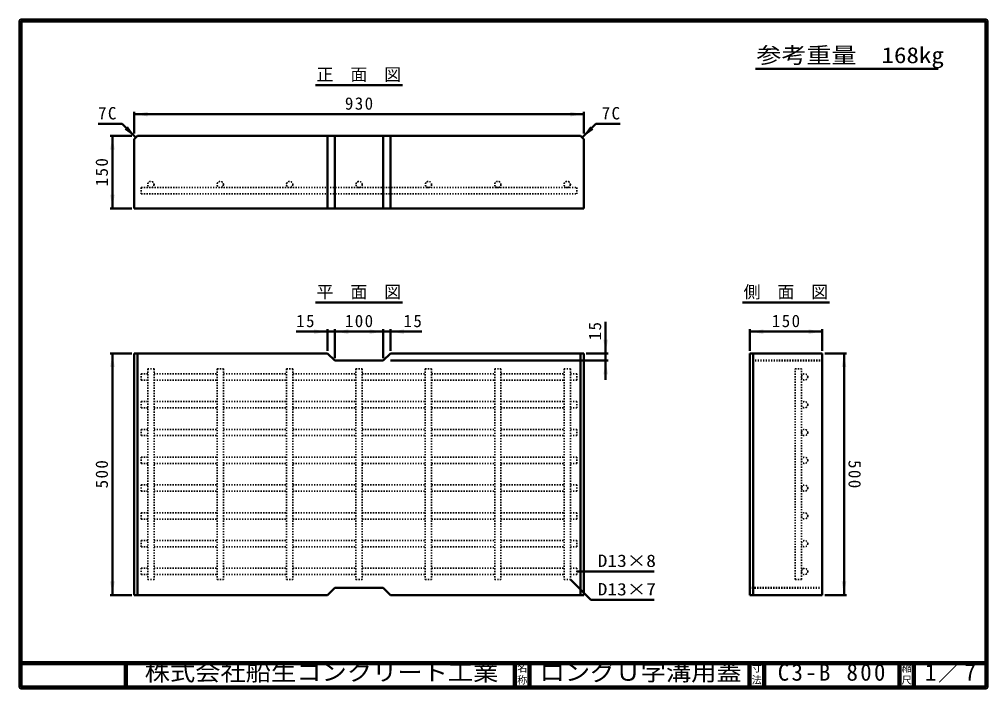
# Model space of a CAD drawing. Units: millimetres, scale not verified. Extents: x 100 to 4105, y 100 to 2870.
import ezdxf
from ezdxf.enums import TextEntityAlignment as Align

# ---------------------------------------------------------------- set-up
doc = ezdxf.new("R2010")
doc.units = ezdxf.units.MM
doc.header["$LTSCALE"] = 5
doc.linetypes.add('USER1', pattern=[2.2, 1, -1.2])
doc.layers.add('V-nasSTD', color=7, linetype='USER1', lineweight=35)
doc.styles.add('ＭＳ ゴシック', font='')
doc.styles.get('ＭＳ ゴシック').set_extended_font_data('MS Gothic')

msp = doc.modelspace()

# ---------------------------------------------------------------- hatches: boundary and pattern name
at = {"layer": 'V-nasSTD'}
for points in [[(631.266, 2486.892), (575.016, 2477.517), (631.266, 2468.142)], [(2378.766, 2468.142), (2435.016, 2477.517), (2378.766, 2486.892)], [(548.871, 2426.921), (582.016, 2380.517), (535.613, 2413.663)], [(2461.162, 2426.921), (2428.016, 2380.517), (2474.42, 2413.663)], [(494.391, 2331.267), (485.016, 2387.517), (475.641, 2331.267)], [(475.641, 2143.767), (485.016, 2087.517), (494.391, 2143.767)], [(1318.766, 1586.892), (1375.016, 1577.517), (1318.766, 1568.142)], [(1461.266, 1586.892), (1405.016, 1577.517), (1461.266, 1568.142)], [(1548.766, 1568.142), (1605.016, 1577.517), (1548.766, 1586.892)], [(1691.266, 1586.892), (1635.016, 1577.517), (1691.266, 1568.142)], [(3177.266, 1586.892), (3121.016, 1577.517), (3177.266, 1568.142)], [(3364.766, 1568.142), (3421.016, 1577.517), (3364.766, 1586.892)], [(2515.641, 1543.767), (2525.016, 1487.517), (2534.391, 1543.767)], [(494.391, 1431.267), (485.016, 1487.517), (475.641, 1431.267)], [(3501.641, 1431.267), (3511.016, 1487.517), (3520.391, 1431.267)], [(2515.641, 1401.267), (2525.016, 1457.517), (2534.391, 1401.267)], [(475.641, 543.767), (485.016, 487.517), (494.391, 543.767)], [(3520.391, 543.767), (3511.016, 487.517), (3501.641, 543.767)]]:
    msp.add_hatch(color=256, dxfattribs=at).paths.add_polyline_path(points)

# ---------------------------------------------------------------- linework, layer by layer
at = {"layer": 'V-nasSTD', "linetype": 'Continuous', "lineweight": 100}
for p, q in [((105, 2865), (105, 105)), ((4100, 2865), (105, 2865)), ((4100, 105), (4100, 2865)), ((105, 205), (4100, 205)), ((540, 205), (540, 105)), ((2150, 205), (2150, 105)), ((2210, 205), (2210, 105)), ((3120, 205), (3120, 105)), ((3180, 205), (3180, 105)), ((3740, 205), (3740, 105)), ((3800, 205), (3800, 105)), ((105, 105), (4100, 105))]:
    msp.add_line(p, q, dxfattribs=at)
at = {"layer": 'V-nasSTD', "linetype": 'Continuous', "lineweight": 50}
for p, q in [((3144.5, 2664.753), (3900, 2664.753)), ((1325.516, 2597.517), (1684.516, 2597.517)), ((575.016, 2487.517), (575.016, 2397.517)), ((2435.016, 2487.517), (2435.016, 2397.517)), ((2435.016, 2477.517), (575.016, 2477.517)), ((525.448, 2437.086), (425.448, 2437.086)), ((582.016, 2380.517), (525.448, 2437.086)), ((2428.016, 2380.517), (2484.585, 2437.086)), ((2484.585, 2437.086), (2584.585, 2437.086)), ((565.016, 2387.517), (475.016, 2387.517)), ((485.016, 2387.517), (485.016, 2087.517)), ((589.016, 2387.517), (575.016, 2373.517)), ((575.016, 2373.517), (575.016, 2087.517)), ((2421.016, 2387.517), (589.016, 2387.517)), ((1375.016, 2087.517), (1375.016, 2387.517)), ((1405.016, 2087.517), (1405.016, 2387.517)), ((1605.016, 2087.517), (1605.016, 2387.517)), ((1635.016, 2087.517), (1635.016, 2387.517)), ((2421.016, 2387.517), (2435.016, 2373.517)), ((2435.016, 2087.517), (2435.016, 2373.517)), ((565.016, 2087.517), (475.016, 2087.517)), ((575.016, 2087.517), (2435.016, 2087.517)), ((1325.516, 1697.517), (1684.516, 1697.517)), ((3091.516, 1697.517), (3450.516, 1697.517)), ((2525.016, 1617.517), (2525.016, 1487.517)), ((1245.016, 1577.517), (1375.016, 1577.517)), ((1375.016, 1587.517), (1375.016, 1497.517)), ((1405.016, 1577.517), (1375.016, 1577.517)), ((1405.016, 1587.517), (1405.016, 1467.517)), ((1605.016, 1577.517), (1405.016, 1577.517)), ((1605.016, 1587.517), (1605.016, 1467.517)), ((1635.016, 1577.517), (1605.016, 1577.517)), ((1635.016, 1587.517), (1635.016, 1497.517)), ((1765.016, 1577.517), (1635.016, 1577.517)), ((3121.016, 1497.517), (3121.016, 1587.517)), ((3421.016, 1577.517), (3121.016, 1577.517)), ((3421.016, 1587.517), (3421.016, 1497.517)), ((565.016, 1487.517), (475.016, 1487.517)), ((485.016, 1487.517), (485.016, 487.517)), ((575.016, 1487.517), (575.016, 487.517)), ((575.016, 1487.517), (1375.016, 1487.517)), ((589.016, 487.517), (589.016, 1487.517)), ((1375.016, 1487.517), (1405.016, 1457.517)), ((1605.016, 1457.517), (1635.016, 1487.517)), ((1635.016, 1487.517), (2435.016, 1487.517)), ((2421.016, 1487.517), (2421.016, 487.517)), ((2435.016, 487.517), (2435.016, 1487.517)), ((2535.016, 1487.517), (2445.016, 1487.517)), ((2525.016, 1487.517), (2525.016, 1457.517)), ((3421.016, 1487.517), (3121.016, 1487.517)), ((3121.016, 1487.517), (3121.016, 487.517)), ((3135.016, 1487.517), (3135.016, 487.517)), ((3421.016, 487.517), (3421.016, 1487.517)), ((3431.016, 1487.517), (3521.016, 1487.517)), ((3511.016, 1487.517), (3511.016, 487.517)), ((1405.016, 1457.517), (1605.016, 1457.517)), ((2535.016, 1457.517), (1635.016, 1457.517)), ((2525.016, 1457.517), (2525.016, 1377.517)), ((2726.016, 585.017), (2406.016, 585.017)), ((2379.016, 552.017), (2463.869, 467.165)), ((565.016, 487.517), (475.016, 487.517)), ((575.016, 487.517), (1375.016, 487.517)), ((1375.016, 487.517), (1405.016, 517.517)), ((1405.016, 517.517), (1605.016, 517.517)), ((1605.016, 517.517), (1635.016, 487.517)), ((1635.016, 487.517), (2435.016, 487.517)), ((3121.016, 487.517), (3421.016, 487.517)), ((3431.016, 487.517), (3521.016, 487.517)), ((2463.869, 467.165), (2726.016, 467.165))]:
    msp.add_line(p, q, dxfattribs=at)
at = {"layer": 'V-nasSTD'}
for p, q in [((604.016, 2173.517), (2406.016, 2173.517)), ((604.016, 2173.517), (604.016, 2147.517)), ((2406.016, 2173.517), (2406.016, 2147.517)), ((604.016, 2147.517), (2406.016, 2147.517)), ((604.016, 1377.017), (604.016, 1403.017)), ((604.016, 1403.017), (631.016, 1403.017)), ((631.016, 1423.017), (631.016, 552.017)), ((631.016, 1423.017), (657.016, 1423.017)), ((657.016, 1423.017), (657.016, 552.017)), ((657.016, 1403.017), (918.016, 1403.017)), ((918.016, 1423.017), (918.016, 552.017)), ((918.016, 1423.017), (944.016, 1423.017)), ((944.016, 1423.017), (944.016, 552.017)), ((944.016, 1403.017), (1205.016, 1403.017)), ((1205.016, 1423.017), (1205.016, 552.017)), ((1205.016, 1423.017), (1231.016, 1423.017)), ((1231.016, 1423.017), (1231.016, 552.017)), ((1231.016, 1403.017), (1492.016, 1403.017)), ((1492.016, 1423.017), (1492.016, 552.017)), ((1492.016, 1423.017), (1518.016, 1423.017)), ((1518.016, 1423.017), (1518.016, 552.017)), ((1518.016, 1403.017), (1779.016, 1403.017)), ((1779.016, 1423.017), (1779.016, 552.017)), ((1779.016, 1423.017), (1805.016, 1423.017)), ((1805.016, 1423.017), (1805.016, 552.017)), ((1805.016, 1403.017), (2066.016, 1403.017)), ((2066.016, 1423.017), (2066.016, 552.017)), ((2066.016, 1423.017), (2092.016, 1423.017)), ((2092.016, 1423.017), (2092.016, 552.017)), ((2092.016, 1403.017), (2353.016, 1403.017)), ((2353.016, 1423.017), (2353.016, 552.017)), ((2353.016, 1423.017), (2379.016, 1423.017)), ((2379.016, 1423.017), (2379.016, 552.017)), ((2379.016, 1403.017), (2406.016, 1403.017)), ((2406.016, 1377.017), (2406.016, 1403.017)), ((3309.016, 552.017), (3309.016, 1423.017)), ((3309.016, 1423.017), (3335.016, 1423.017)), ((3335.016, 552.017), (3335.016, 1423.017)), ((604.016, 1377.017), (631.016, 1377.017)), ((657.016, 1377.017), (918.016, 1377.017)), ((944.016, 1377.017), (1205.016, 1377.017)), ((1231.016, 1377.017), (1492.016, 1377.017)), ((1518.016, 1377.017), (1779.016, 1377.017)), ((1805.016, 1377.017), (2066.016, 1377.017)), ((2092.016, 1377.017), (2353.016, 1377.017)), ((2379.016, 1377.017), (2406.016, 1377.017)), ((604.016, 1262.017), (604.016, 1288.017)), ((604.016, 1288.017), (631.016, 1288.017)), ((657.016, 1288.017), (918.016, 1288.017)), ((944.016, 1288.017), (1205.016, 1288.017)), ((1231.016, 1288.017), (1492.016, 1288.017)), ((1518.016, 1288.017), (1779.016, 1288.017)), ((1805.016, 1288.017), (2066.016, 1288.017)), ((2092.016, 1288.017), (2353.016, 1288.017)), ((2379.016, 1288.017), (2406.016, 1288.017)), ((2406.016, 1262.017), (2406.016, 1288.017)), ((604.016, 1262.017), (631.016, 1262.017)), ((657.016, 1262.017), (918.016, 1262.017)), ((944.016, 1262.017), (1205.016, 1262.017)), ((1231.016, 1262.017), (1492.016, 1262.017)), ((1518.016, 1262.017), (1779.016, 1262.017)), ((1805.016, 1262.017), (2066.016, 1262.017)), ((2092.016, 1262.017), (2353.016, 1262.017)), ((2379.016, 1262.017), (2406.016, 1262.017)), ((604.016, 1147.017), (604.016, 1173.017)), ((604.016, 1173.017), (631.016, 1173.017)), ((657.016, 1173.017), (918.016, 1173.017)), ((944.016, 1173.017), (1205.016, 1173.017)), ((1231.016, 1173.017), (1492.016, 1173.017)), ((1518.016, 1173.017), (1779.016, 1173.017)), ((1805.016, 1173.017), (2066.016, 1173.017)), ((2092.016, 1173.017), (2353.016, 1173.017)), ((2379.016, 1173.017), (2406.016, 1173.017)), ((2406.016, 1147.017), (2406.016, 1173.017)), ((604.016, 1147.017), (631.016, 1147.017)), ((657.016, 1147.017), (918.016, 1147.017)), ((944.016, 1147.017), (1205.016, 1147.017)), ((1231.016, 1147.017), (1492.016, 1147.017)), ((1518.016, 1147.017), (1779.016, 1147.017)), ((1805.016, 1147.017), (2066.016, 1147.017)), ((2092.016, 1147.017), (2353.016, 1147.017)), ((2379.016, 1147.017), (2406.016, 1147.017)), ((604.016, 1032.017), (604.016, 1058.017)), ((604.016, 1058.017), (631.016, 1058.017)), ((657.016, 1058.017), (918.016, 1058.017)), ((944.016, 1058.017), (1205.016, 1058.017)), ((1231.016, 1058.017), (1492.016, 1058.017)), ((1518.016, 1058.017), (1779.016, 1058.017)), ((1805.016, 1058.017), (2066.016, 1058.017)), ((2092.016, 1058.017), (2353.016, 1058.017)), ((2379.016, 1058.017), (2406.016, 1058.017)), ((2406.016, 1032.017), (2406.016, 1058.017)), ((604.016, 1032.017), (631.016, 1032.017)), ((657.016, 1032.017), (918.016, 1032.017)), ((944.016, 1032.017), (1205.016, 1032.017)), ((1231.016, 1032.017), (1492.016, 1032.017)), ((1518.016, 1032.017), (1779.016, 1032.017)), ((1805.016, 1032.017), (2066.016, 1032.017)), ((2092.016, 1032.017), (2353.016, 1032.017)), ((2379.016, 1032.017), (2406.016, 1032.017)), ((604.016, 917.017), (604.016, 943.017)), ((604.016, 943.017), (631.016, 943.017)), ((657.016, 943.017), (918.016, 943.017)), ((944.016, 943.017), (1205.016, 943.017)), ((1231.016, 943.017), (1492.016, 943.017)), ((1518.016, 943.017), (1779.016, 943.017)), ((1805.016, 943.017), (2066.016, 943.017)), ((2092.016, 943.017), (2353.016, 943.017)), ((2379.016, 943.017), (2406.016, 943.017)), ((2406.016, 917.017), (2406.016, 943.017)), ((604.016, 917.017), (631.016, 917.017)), ((657.016, 917.017), (918.016, 917.017)), ((944.016, 917.017), (1205.016, 917.017)), ((1231.016, 917.017), (1492.016, 917.017)), ((1518.016, 917.017), (1779.016, 917.017)), ((1805.016, 917.017), (2066.016, 917.017)), ((2092.016, 917.017), (2353.016, 917.017)), ((2379.016, 917.017), (2406.016, 917.017)), ((604.016, 802.017), (604.016, 828.017)), ((604.016, 828.017), (631.016, 828.017)), ((604.016, 802.017), (631.016, 802.017)), ((657.016, 828.017), (918.016, 828.017)), ((657.016, 802.017), (918.016, 802.017)), ((944.016, 828.017), (1205.016, 828.017)), ((944.016, 802.017), (1205.016, 802.017)), ((1231.016, 828.017), (1492.016, 828.017)), ((1231.016, 802.017), (1492.016, 802.017)), ((1518.016, 828.017), (1779.016, 828.017)), ((1518.016, 802.017), (1779.016, 802.017)), ((1805.016, 828.017), (2066.016, 828.017)), ((1805.016, 802.017), (2066.016, 802.017)), ((2092.016, 828.017), (2353.016, 828.017)), ((2092.016, 802.017), (2353.016, 802.017)), ((2379.016, 828.017), (2406.016, 828.017)), ((2379.016, 802.017), (2406.016, 802.017)), ((2406.016, 802.017), (2406.016, 828.017)), ((604.016, 687.017), (604.016, 713.017)), ((604.016, 713.017), (631.016, 713.017)), ((604.016, 687.017), (631.016, 687.017)), ((657.016, 713.017), (918.016, 713.017)), ((657.016, 687.017), (918.016, 687.017)), ((944.016, 713.017), (1205.016, 713.017)), ((944.016, 687.017), (1205.016, 687.017)), ((1231.016, 713.017), (1492.016, 713.017)), ((1231.016, 687.017), (1492.016, 687.017)), ((1518.016, 713.017), (1779.016, 713.017)), ((1518.016, 687.017), (1779.016, 687.017)), ((1805.016, 713.017), (2066.016, 713.017)), ((1805.016, 687.017), (2066.016, 687.017)), ((2092.016, 713.017), (2353.016, 713.017)), ((2092.016, 687.017), (2353.016, 687.017)), ((2379.016, 713.017), (2406.016, 713.017)), ((2379.016, 687.017), (2406.016, 687.017)), ((2406.016, 687.017), (2406.016, 713.017)), ((604.016, 572.017), (604.016, 598.017)), ((604.016, 598.017), (631.016, 598.017)), ((604.016, 572.017), (631.016, 572.017)), ((657.016, 598.017), (918.016, 598.017)), ((657.016, 572.017), (918.016, 572.017)), ((944.016, 598.017), (1205.016, 598.017)), ((944.016, 572.017), (1205.016, 572.017)), ((1231.016, 598.017), (1492.016, 598.017)), ((1231.016, 572.017), (1492.016, 572.017)), ((1518.016, 598.017), (1779.016, 598.017)), ((1518.016, 572.017), (1779.016, 572.017)), ((1805.016, 598.017), (2066.016, 598.017)), ((1805.016, 572.017), (2066.016, 572.017)), ((2092.016, 598.017), (2353.016, 598.017)), ((2092.016, 572.017), (2353.016, 572.017)), ((2379.016, 598.017), (2406.016, 598.017)), ((2379.016, 572.017), (2406.016, 572.017)), ((2406.016, 572.017), (2406.016, 598.017)), ((631.016, 552.017), (657.016, 552.017)), ((918.016, 552.017), (944.016, 552.017)), ((1205.016, 552.017), (1231.016, 552.017)), ((1492.016, 552.017), (1518.016, 552.017)), ((1779.016, 552.017), (1805.016, 552.017)), ((2066.016, 552.017), (2092.016, 552.017)), ((2353.016, 552.017), (2379.016, 552.017)), ((3309.016, 552.017), (3335.016, 552.017))]:
    msp.add_line(p, q, dxfattribs=at)
at = {"layer": 'V-nasSTD', "lineweight": 50}
for p, q in [((3121.016, 1457.517), (3421.016, 1457.517)), ((3421.016, 517.517), (3121.016, 517.517))]:
    msp.add_line(p, q, dxfattribs=at)
at = {"layer": 'V-nasSTD', "linetype": 'Continuous', "lineweight": 13}
msp.add_lwpolyline([(100, 100), (100, 2870), (4105, 2870), (4105, 100)], close=True, dxfattribs=at)
at = {"layer": 'V-nasSTD'}
for centre in [(644.016, 2186.517), (931.016, 2186.517), (1218.016, 2186.517), (1505.016, 2186.517), (1792.016, 2186.517), (2079.016, 2186.517), (2366.016, 2186.517), (3348.016, 1390.017), (3348.016, 1275.017), (3348.016, 1160.017), (3348.016, 1045.017), (3348.016, 930.017), (3348.016, 815.017), (3348.016, 700.017), (3348.016, 585.017)]:
    msp.add_circle(centre, 13, dxfattribs=at)

# ---------------------------------------------------------------- texts
at = {"layer": 'V-nasSTD', "style": 'ＭＳ ゴシック'}
for s, height, width, p in [('参考重量\u3000168kg', 65.98, 1.15, (3148.5, 2754.753)), ('D13×8', 51.32, 1.15, (2492.016, 655.017)), ('D13×7', 51.32, 1.15, (2492.016, 537.165)), ('株式会社船生コンクリート工業', 69.65, 1.1, (618.279, 202.55)), ('ロングＵ字溝用蓋', 69.65, 1.1, (2251.75, 202.5))]:
    msp.add_text(s, height=height, dxfattribs=dict(at, width=width)).set_placement(p, align=Align.TOP_LEFT)
for s, height, p in [('正\u3000面\u3000図', 51.32, (1329.516, 2667.517)), ('平\u3000面\u3000図', 51.32, (1329.516, 1767.517)), ('側\u3000面\u3000図', 51.32, (3095.516, 1767.517)), ('名', 30.79, (2158.982, 200.999)), ('寸', 30.79, (3128.982, 200.999)), ('縮', 30.79, (3748.982, 200.999)), ('称', 30.79, (2158.976, 151.01)), ('法', 30.79, (3128.976, 151.01)), ('尺', 30.79, (3748.976, 151.01))]:
    msp.add_text(s, height=height, dxfattribs=at).set_placement(p, align=Align.TOP_LEFT)
at = {"layer": 'V-nasSTD', "attachment_point": 1, "style": 'ＭＳ ゴシック'}
for s, insert, char_height in [('\\T1.17;930', (1446.516, 2547.517), 51.32), ('\\T1.17;7C', (425.448, 2507.086), 51.32), ('\\T1.17;7C', (2508.585, 2507.086), 51.32), ('\\T1.17;15', (1245.016, 1647.517), 51.32), ('\\T1.17;100', (1446.516, 1647.517), 51.32), ('\\T1.17;15', (1689.016, 1647.517), 51.32), ('\\T1.17;150', (3212.516, 1647.517), 51.32), ('\\T1.2;C3-B\\~800', (3236.75, 202.5), 69.65), ('\\T1.15;1／7', (3845.521, 202.582), 69.65)]:
    msp.add_mtext(s, dxfattribs=dict(at, insert=insert, char_height=char_height))
at = {"layer": 'V-nasSTD', "char_height": 51.32, "attachment_point": 1, "style": 'ＭＳ ゴシック'}
for s, insert, rotation in [('\\T1.17;150', (415.016, 2179.017), 90), ('\\T1.17;15', (2455.016, 1541.517), 90), ('\\T1.17;500', (415.016, 929.017), 90), ('\\T1.17;500', (3581.016, 1046.017), 270)]:
    msp.add_mtext(s, dxfattribs=dict(at, insert=insert, rotation=rotation))

doc.saveas('drawing.dxf')
